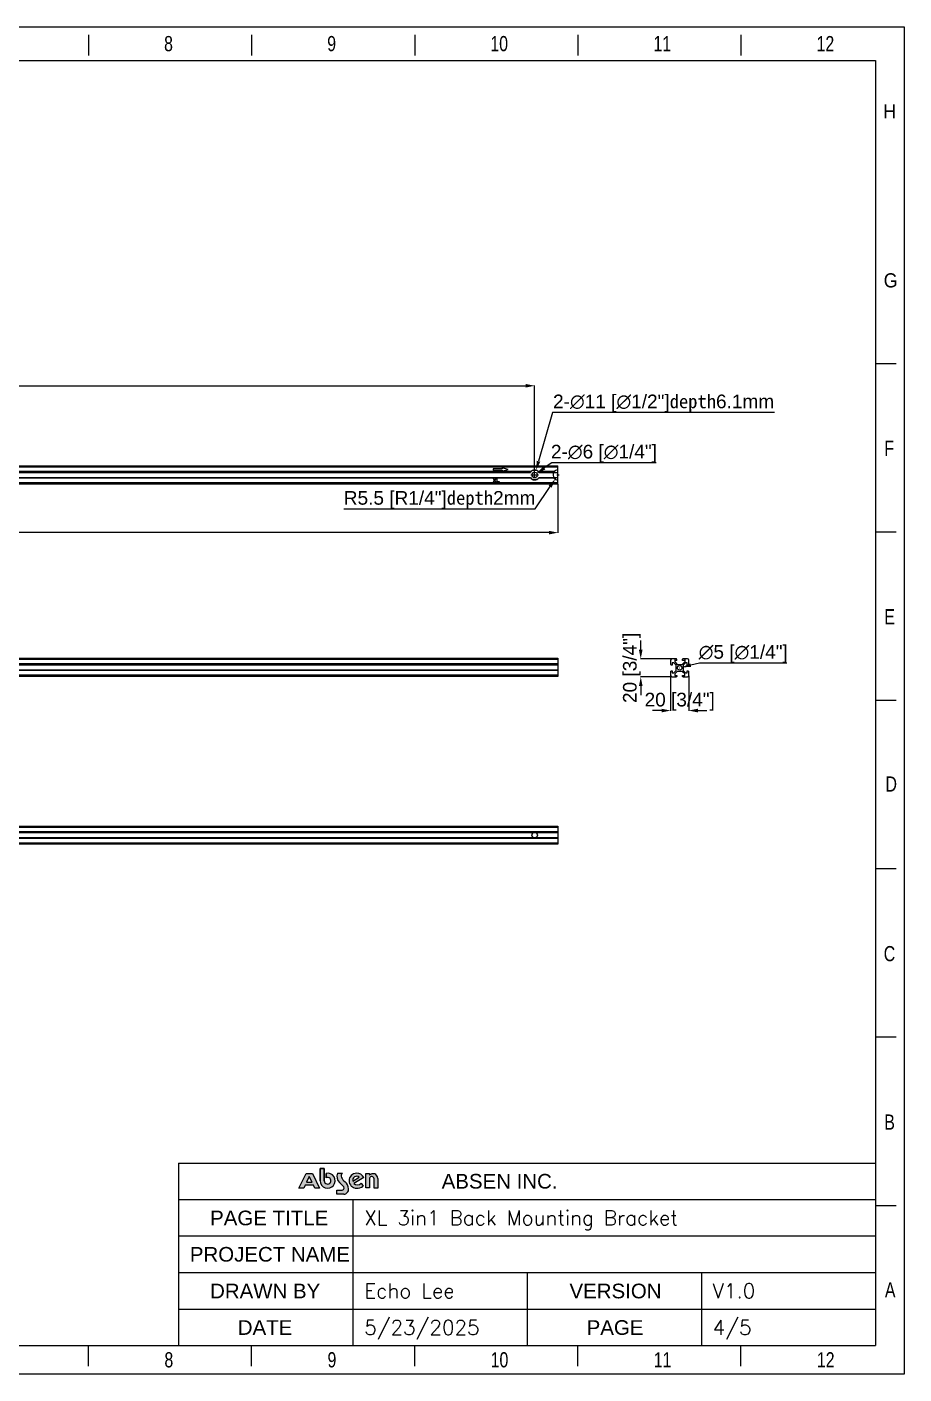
# Model space of a CAD drawing. Header units: millimetres. Extents: x 389 to 17466, y 310 to 5904.
# Drawn here: x 8370 to 9336, y 310 to 1793 of the extents above; entities that cross this region are included whole.
import ezdxf

# ---------------------------------------------------------------- set-up
doc = ezdxf.new("R2010")
doc.units = ezdxf.units.MM
doc.layers.add('DIM', color=4, linetype='Continuous')
doc.layers.add('图框', color=7, linetype='Continuous')
doc.styles.add('CKSTANDARD', font='arial.ttf')
doc.styles.add('Roamns', font='romans.shx')
doc.styles.get("Standard").update_dxf_attribs({"font": 'arial.ttf'})
doc.dimstyles.new('缩小5倍', dxfattribs={"dimtxt": 15, "dimasz": 10, "dimexe": 0.18, "dimexo": 0.0625, "dimgap": 0.09, "dimtad": 1, "dimtoh": 1, "dimdec": 3, "dimzin": 9, "dimdsep": 46, "dimtxsty": 'Standard', "dimblk": '_FILLED', "dimcen": 0.09, "dimclrd": 256, "dimclre": 256, "dimclrt": 256, "dimazin": 2, "dimtfac": 1, "dimtdec": 3, "dimtofl": 0, "dimtmove": 0, "dimatfit": 3, "dimldrblk": '_FILLED', "dimfxl": 1, "dimtolj": 1, "dimtzin": 0, "dimarcsym": 0})

# ---------------------------------------------------------------- blocks, each defined once
blk = doc.blocks.new('A$C7F980674')
at = {"layer": 'DIM'}
h = blk.add_hatch(color=0, dxfattribs=at)
h.paths.add_polyline_path([(7.072382140899999e-05, 14.43823848652391), (17.54018542246194, 49.09321739150072), (32.43710042510065, 49.09321739150072), (48.55284257268067, 14.43823848652391), (37.85417935127042, 14.43823848652391), (34.52331861507264, 21.47508279329122), (15.18332810379797, 21.47508279329122), (11.78696234113886, 14.43823848652391)])
h.paths.add_polyline_path([(24.94748300875654, 41.70518833840833), (18.4432997739641, 28.22933563047082), (31.32622136492865, 28.22933563047082)], flags=16)
h = blk.add_hatch(color=0, dxfattribs=at)
edge = h.paths.add_edge_path()
edge.add_arc((102.73004367057, 13.90886456904809), 4.008224344635951, 268.9921655110325, 361.5919063077861)
edge.add_arc((99.15354010349256, 13.8520860173212), 7.585044519850372, 1.270112135883178, 51.07851824680055)
edge.add_arc((307.8846824545763, 226.7410586670685), 290.5958996836599, 223.1994758205292, 225.4213170999201, ccw=False)
edge.add_arc((110.0181443910987, 42.41204420301801), 20.20419257147762, 160.1829900287513, 226.2534819823607, ccw=False)
edge.add_line((91.01044081093276, 49.26161368391513), (102.8060160324094, 49.26161368391513))
edge.add_arc((108.2666153697937, 42.83305403733538), 8.434721350051746, 130.3455086857447, 201.7414345435993)
edge.add_arc((128.4138673179259, 54.80693761470138), 31.79540957994945, 208.3500157259416, 232.6470193688833)
edge.add_arc((94.72388420018251, 12.01322233724932), 22.67708241663319, 1.6072526751569853, 50.5832628822302, ccw=False)
edge.add_arc((105.8459691270836, 11.59352122360906), 11.59424323095258, -89.35383752252329, 5.224491977119385, ccw=False)
edge.add_line((105.9767223201925, 1.52956708916e-05), (89.85622180037899, 1.52956708916e-05))
edge.add_line((89.85622180037899, 1.52956708916e-05), (89.85622180037899, 9.9012602990897))
edge.add_line((89.85622180037899, 9.9012602990897), (102.6595425193372, 9.9012602990897))
edge = h.paths.add_edge_path()
edge.add_arc((171.7675726878224, 35.99111448746953), 5.592045124112526, 4.242312034283134, 157.3807249757777)
edge.add_line((166.6056627364887, 38.14184792619381), (166.6056627364887, 14.68336624098083))
edge.add_line((166.6056627364887, 14.68336624098083), (158.2999845909944, 14.68336624098083))
edge.add_line((158.2999845909944, 14.68336624098083), (158.2999845909944, 48.98261023246597))
edge.add_line((158.2999845909944, 48.98261023246597), (166.6056627364887, 48.98261023246597))
edge.add_line((166.6056627364887, 48.98261023246597), (166.6056627364887, 44.54051251930104))
edge.add_arc((175.059291137004, 37.22529775423028), 11.17927547709232, 0.8903209452371925, 139.1292395527885, ccw=False)
edge.add_line((186.2372169588634, 37.39900588159253), (186.2372169588634, 14.59949883442459))
edge.add_line((186.2372169588634, 14.59949883442459), (177.3442962794797, 14.59949883442459))
edge.add_line((177.3442962794797, 14.59949883442459), (177.3442962794797, 36.40478422593151))
edge = h.paths.add_edge_path(flags=16)
edge.add_arc((136.4442843357392, 32.77929143981055), 9.435952450654392, 49.48403791523462, 192.8465811329278)
edge.add_line((127.2445240183151, 30.68129030702039), (142.5744439341942, 39.9527384458579))
edge = h.paths.add_edge_path()
edge.add_arc((138.324037688988, 35.05001054707828), 12.98520101557842, 229.4306864689146, 313.987557062781)
edge.add_line((147.3422875163669, 25.70727992560023), (151.5778032950766, 19.0634939338488))
edge.add_arc((136.8676456241519, 38.39878950785715), 24.29490468469704, 268.4242694583239, 307.2636236800371, ccw=False)
edge.add_arc((136.1995790051587, 31.76485599069565), 17.65178410925637, 90, 269.99999999833244, ccw=False)
edge.add_arc((136.9909520029032, 31.53144809733931), 17.90269153484251, 25.559083157673115, 92.53353593303888, ccw=False)
edge.add_line((153.1417016008636, 39.25541415211593), (129.8788853118894, 25.18619552736891))
at = {"layer": '图框'}
h = blk.add_hatch(color=30, dxfattribs=at)
edge = h.paths.add_edge_path(flags=0)
edge.add_line((64.32187787050498, 49.15013919285958), (64.32187787050498, 38.7695952337333))
edge.add_arc((68.06519958705758, 31.86908890660379), 7.850442347056839, -179.99999999998067, 118.47852907585141, ccw=False)
edge.add_line((60.21475723999902, 31.86908890659288), (60.21475723999902, 60.55619218834499))
edge.add_line((60.21475723999902, 60.55619218834545), (50.38336833377252, 60.55619218834545))
edge.add_line((50.38336833377252, 60.55619218834545), (50.38336833377252, 31.86908890659334))
edge.add_arc((68.06519958705758, 31.86908890660379), 17.6818312532899, 180.0000000000095, 462.2222539588729)
at = {"layer": '图框', "color": 7, "linetype": 'Continuous'}
for p, q in [((7.072382140899999e-05, 14.43823848652391), (17.54018542246194, 49.09321739150072)), ((17.54018542246194, 49.09321739150072), (32.43710042510065, 49.09321739150072)), ((24.94748300875654, 41.70518833840833), (18.4432997739641, 28.22933563047082)), ((31.32622136492865, 28.22933563047082), (24.94748300875654, 41.70518833840833)), ((32.43710042510065, 49.09321739150072), (48.55284257268067, 14.43823848652391)), ((91.01044081093276, 49.26161368391513), (102.8060160324094, 49.26161368391513)), ((127.2445240183151, 30.68129030702039), (142.5744439341942, 39.9527384458579)), ((153.1417016008636, 39.25541415211593), (129.8788853118894, 25.18619552736891)), ((158.2999845909944, 48.98261023246597), (166.6056627364887, 48.98261023246597)), ((158.2999845909944, 14.68336624098083), (158.2999845909944, 48.98261023246597)), ((166.6056627364887, 48.98261023246597), (166.6056627364887, 44.54051251930104)), ((166.6056627364887, 38.14184792619381), (166.6056627364887, 14.68336624098083)), ((177.3442962794797, 14.59949883442459), (177.3442962794797, 36.40478422593151)), ((186.2372169588634, 37.39900588159253), (186.2372169588634, 14.59949883442459)), ((11.78696234113886, 14.43823848652391), (7.072382140899999e-05, 14.43823848652391)), ((15.18332810379797, 21.47508279329122), (11.78696234113886, 14.43823848652391)), ((34.52331861507264, 21.47508279329122), (15.18332810379797, 21.47508279329122)), ((18.4432997739641, 28.22933563047082), (31.32622136492865, 28.22933563047082)), ((37.85417935127042, 14.43823848652391), (34.52331861507264, 21.47508279329122)), ((48.55284257268067, 14.43823848652391), (37.85417935127042, 14.43823848652391)), ((89.85622180037899, 9.9012602990897), (102.6595425193372, 9.9012602990897)), ((89.85622180037899, 1.52956708916e-05), (89.85622180037899, 9.9012602990897)), ((105.9767223201925, 1.52956708916e-05), (89.85622180037899, 1.52956708916e-05)), ((147.3422875163669, 25.70727992560023), (151.5778032950766, 19.0634939338488)), ((166.6056627364887, 14.68336624098083), (158.2999845909944, 14.68336624098083)), ((186.2372169588634, 14.59949883442459), (177.3442962794797, 14.59949883442459))]:
    blk.add_line(p, q, dxfattribs=at)
at = {"layer": '图框', "color": 30}
for p, q in [((60.21475723999902, 60.55619218834545), (50.38336833377252, 60.55619218834545)), ((50.38336833377252, 60.55619218834545), (50.38336833377252, 31.86908890659288)), ((60.21475723999902, 31.86908890659288), (60.21475723999902, 60.55619218834545)), ((64.32187787050498, 49.15013919285047), (64.32187787050498, 38.76959523373262))]:
    blk.add_line(p, q, dxfattribs=at)
at = {"layer": '图框', "color": 30, "linetype": 'Continuous'}
for p, q in [((50.38336833377252, 60.55619218834545), (60.21475723999902, 60.55619218834545)), ((50.38336833377252, 31.86908890659288), (50.38336833377252, 60.55619218834545)), ((60.21475723999902, 60.55619218834545), (60.21475723999902, 31.86908890659288)), ((64.32187787050498, 38.76959523373262), (64.32187787050498, 49.15013919285047))]:
    blk.add_line(p, q, dxfattribs=at)
at = {"layer": '图框', "color": 30}
for radius, end in [(17.68183125329058, 102.2222539587313), (7.850442347058727, 118.4785290759734)]:
    blk.add_arc((68.06519958705758, 31.86908890660379), radius, 180, end, dxfattribs=at)
at = {"layer": '图框', "color": 30, "linetype": 'Continuous'}
for radius, end in [(17.68183125329058, 102.2222539587313), (7.850442347058727, 118.4785290759734)]:
    blk.add_arc((68.06519958705758, 31.86908890660379), radius, 180, end, dxfattribs=at)
at = {"layer": '图框', "color": 7, "linetype": 'Continuous'}
for centre, radius, start, end in [((110.0181443910987, 42.41204420301801), 20.20419257147762, 160.1829900287512, 226.2534819823607), ((108.2666153697937, 42.83305403733538), 8.434721350051746, 130.3455086857447, 201.7414345435993), ((128.4138673179259, 54.80693761470138), 31.79540957994945, 208.3500157259416, 232.6470193688833), ((136.1995790051587, 31.76485599069565), 17.65178410925637, 90, 269.9999999983326), ((136.4442843357392, 32.77929143981055), 9.435952450654392, 49.48403791523462, 192.8465811329278), ((136.9909520029032, 31.53144809733931), 17.90269153484251, 25.55908315767311, 92.53353593303889), ((175.059291137004, 37.22529775423028), 11.17927547709232, 0.890320945237155, 139.1292395527885), ((171.7675726878224, 35.99111448746953), 5.592045124112526, 4.242312034283134, 157.3807249757777), ((307.8846824545763, 226.7410586670685), 290.5958996836599, 223.1994758205292, 225.4213170999201), ((102.73004367057, 13.90886456904809), 4.008224344635951, 268.9921655110325, 1.591906307786035), ((99.15354010349256, 13.8520860173212), 7.585044519850372, 1.270112135883178, 51.07851824680055), ((105.8459691270836, 11.59352122360906), 11.59424323095258, 270.6461624774767, 5.224491977119398), ((94.72388420018251, 12.01322233724932), 22.67708241663319, 1.607252675157019, 50.58326288223009), ((138.324037688988, 35.05001054707828), 12.98520101557842, 229.4306864689146, 313.987557062781), ((136.8676456241519, 38.39878950785715), 24.29490468469704, 268.4242694583239, 307.2636236800372)]:
    blk.add_arc(centre, radius, start, end, dxfattribs=at)
blk = doc.blocks.new('standard template')
for p, q in [((22104.21088966171, 30728.1549699337), (22104.21088966171, 30325.40321991846)), ((25275.88092102688, 30728.1549699337), (25275.88092102688, 30325.40321991846)), ((28447.55095239169, 30728.1549699337), (28447.55095239169, 30325.40321991846)), ((31619.22098375725, 30728.1549699337), (31619.22098375725, 30325.40321991846)), ((34790.89101512246, 30728.1549699337), (34790.89101512246, 30325.40321991846)), ((37811.52914023175, 24334.47093845161), (37408.77739021767, 24334.47093845161)), ((37811.52914023175, 21062.11296958276), (37408.77739021767, 21062.11296958276)), ((37811.52914023175, 17789.75500071395), (37408.77739021767, 17789.75500071395)), ((37811.52914023175, 14517.39703184522), (37408.77739021767, 14517.39703184522)), ((37811.52914023175, 11245.03906297615), (37408.77739021767, 11245.03906297615)), ((23856.97153506272, 8795.713564875037), (37408.778564428, 8795.713564875037)), ((23856.97153506272, 8093.130701303396), (37408.778564428, 8093.130701303396)), ((27245.81191601179, 8093.130701303396), (27245.81191601179, 5254.107439613468)), ((37811.52914023175, 7972.681094107501), (37408.77739021767, 7972.681094107501)), ((23856.97153506272, 7383.374122341703), (37408.778564428, 7383.374122341703)), ((23856.97153506272, 6673.618568779083), (37408.778564428, 6673.618568779083)), ((30632.87504974536, 6673.618568779083), (30632.87504974536, 5254.107522819249)), ((34020.82680708668, 6673.618568779084), (34020.82689442195, 5254.107606046864)), ((23856.97153506272, 5963.863516895812), (37408.778564428, 5963.863516895812)), ((456.3043263761064, 5254.106781508859), (37408.77739021767, 5254.107689274438)), ((22104.21088966208, 4851.355031494943), (22104.21088966208, 5254.106781508859)), ((25275.88092102688, 4851.355031494943), (25275.88092102688, 5254.106781508859)), ((28447.55095239169, 4851.355031494943), (28447.55095239169, 5254.106781508859)), ((31619.22098375725, 4851.355031494943), (31619.22098375725, 5254.106781508859)), ((34790.89101512246, 4851.355031494943), (34790.89101512246, 5254.106781508859))]:
    blk.add_line(p, q)
at = {"color": 7}
for p, q in [((23856.97153506272, 8795.713564875037), (23856.97153506272, 5963.862502516924)), ((28855.9334232351, 8795.71354967167), (31733.56329402495, 8795.71354967167)), ((23856.97036085204, 5963.862847771017), (23856.97036085204, 5254.106781508859))]:
    blk.add_line(p, q, dxfattribs=at)
blk.add_lwpolyline([(37962.56104648763, 4700.323125238685), (-97.47932989458059, 4700.323125238685), (-97.47932989458059, 30879.18687618916), (37962.56104648763, 30879.18687618916)], close=True)
blk.add_lwpolyline([(456.3043263761064, 6673.618914033166), (456.3043263761064, 5963.862847771017), (456.3043263761064, 5254.106781508859), (456.3043263761064, 30225.88892618673), (37408.77739021536, 30225.88892618673), (37408.77739021536, 5254.106781508857)], dxfattribs=at)
at = {"color": 0, "xscale": 8.255519999999997, "yscale": 8.255519999999997, "zscale": 8.255519999999997}
blk.add_blockref('A$C7F980674', (26192.34157000923, 8194.850301169268), dxfattribs=at)
at = {"style": 'CKSTANDARD'}
for s, height, width, p in [('8', 294.7531236609044, 0.75, (23574.67840924976, 30407.94328304912)), ('9', 294.7531236609044, 0.75, (26746.34844061533, 30407.94328304912)), ('10', 294.7531236609044, 0.75, (29918.01847198012, 30407.94328304912)), ('11', 294.7531236609044, 0.75, (33089.68850334453, 30407.94328304912)), ('12', 294.7531236609044, 0.75, (36261.35853471048, 30407.94328304912)), ('H', 276.0202481760377, 0.9, (37555.12210834264, 29101.5209753774)), ('G', 276.0202481760377, 0.9, (37566.68859191013, 25816.63964223534)), ('F', 294.7531236609044, 0.75, (37578.25507547724, 22543.32479266037)), ('E', 294.7531236609044, 0.75, (37578.25507547724, 19270.00994308536)), ('D', 294.7531236609044, 0.75, (37601.3880426126, 16019.82806064472)), ('C', 294.7531236609044, 0.75, (37566.68859191013, 12723.38024393472)), ('B', 294.7531236609044, 0.75, (37578.25507547724, 9450.065394360612)), ('A', 294.7531236609044, 0.75, (37589.82155904549, 6188.317028351992)), ('8', 294.7531236609044, 0.75, (23580.77068385195, 4830.398885600231)), ('9', 294.7531236609044, 0.75, (26752.44071521712, 4830.398885600231)), ('10', 294.7531236609044, 0.75, (29924.11074658232, 4830.398885600231)), ('11', 294.7531236609044, 0.75, (33095.7807779475, 4830.398885600231)), ('12', 294.7531236609044, 0.75, (36267.45080931267, 4830.398885600231))]:
    blk.add_text(s, height=height, dxfattribs=dict(at, width=width)).set_placement(p)
at = {"char_height": 284.520887302088, "attachment_point": 1, "style": 'Roamns'}
for s, insert, width in [('{\\fArial|b0|i0|c0|p34;ABSEN INC.}', (28971.93233673383, 8589.519935694101), 3912.014128152973), ('{\\fArial|b0|i0|c0|p34;PAGE TITLE}', (24469.27002041139, 7876.177268086687), 3912.014128152973), ('{\\fArial|b0|i0|c0|p34;PROJECT NAME}', (24075.34686825149, 7170.007803169789), 3305.733494093198), ('{\\fArial|b0|i0|c0|p34;DRAWN BY}', (24469.27002041139, 6456.665135562374), 3912.014128152973), ('{\\fArial|b0|i0|c0|p34;VERSION}', (31457.34323196745, 6456.665135562374), 3912.014128152973), ('{\\fArial|b0|i0|c0|p34;DATE}', (25007.6770378442, 5746.910083679103), 3912.014128152973), ('{\\fArial|b0|i0|c0|p34;PAGE}', (31790.67484066828, 5746.909612582457), 3912.014128152973)]:
    blk.add_mtext(s, dxfattribs=dict(at, insert=insert, width=width))
at = {"style": 'Roamns'}
for tag, p in [('PAGE_NAME', (27465.9633492592, 7593.658508723252)), ('PROJECT_NAME', (27465.9633492592, 6883.902955160633)), ('DRAWN_NAME', (27465.9633492592, 6174.147903277361)), ('VERSION', (34240.97828400169, 6174.147903277361)), ('SELECT_DATA', (27465.9633492592, 5464.391825995019)), ('PAGE_NUMBER', (34240.97828400169, 5464.391992428408))]:
    blk.add_attdef(tag, p, '', height=284.520887302088, dxfattribs=at)
blk = doc.blocks.new('_FILLED')
at = {"color": 0, "linetype": 'ByBlock'}
blk.add_solid([(0, 0), (-1, 0.2), (-1, -0.2)], dxfattribs=at)
blk = doc.blocks.new('*D77')
at = {"lineweight": -2, "transparency": 16777216}
for p, q in [((8948.721813837574, 1368.679515774814), (8933.257902332507, 1314.953232878766)), ((9193.094531223083, 1368.679515774814), (8948.721813837574, 1368.679515774814)), ((8928.88062915851, 1300.057955488996), (8929.060629158512, 1300.057955488996)), ((8928.97062915851, 1299.967955488996), (8928.97062915851, 1300.147955488996))]:
    blk.add_line(p, q, dxfattribs=at)
at = {"layer": 'Defpoints', "color": 0, "transparency": 16777216}
for p in [(8930.491919638378, 1305.343376494003), (8927.449338678642, 1294.772534483987)]:
    blk.add_point(p, dxfattribs=at)
at = {"lineweight": -2, "transparency": 16777216, "xscale": 10, "yscale": 10, "zscale": 10, "rotation": 253.942716748304}
blk.add_blockref('_FILLED', (8930.491919638378, 1305.343376494003), dxfattribs=at)
at = {"lineweight": 5, "transparency": 16777216, "insert": (9070.953172530331, 1378.627974164993), "char_height": 15, "attachment_point": 5}
blk.add_mtext('\\A1;2-∅11 [∅1/2"]{\\fSimSun|b0|i0|c134|p2;depth}6.1mm', dxfattribs=at)
blk = doc.blocks.new('*D78')
at = {"lineweight": -2, "transparency": 16777216}
for p, q in [((8947.71223165211, 1313.390334728349), (8939.563708830425, 1307.593648103694)), ((9062.747661392903, 1313.39033472835), (8947.71223165211, 1313.390334728349)), ((8928.880629158513, 1300.057955488997), (8929.060629158514, 1300.057955488998)), ((8928.970629158513, 1299.967955488998), (8928.970629158513, 1300.147955488998))]:
    blk.add_line(p, q, dxfattribs=at)
at = {"layer": 'Defpoints', "color": 0, "transparency": 16777216}
for p in [(8926.52607230829, 1298.318949498956), (8931.415186008739, 1301.796961479039)]:
    blk.add_point(p, dxfattribs=at)
at = {"lineweight": -2, "transparency": 16777216, "xscale": 10, "yscale": 10, "zscale": 10, "rotation": 215.4272414964148}
blk.add_blockref('_FILLED', (8931.415186008739, 1301.796961479039), dxfattribs=at)
at = {"lineweight": 5, "transparency": 16777216, "insert": (9005.274946522506, 1323.338793118525), "char_height": 15, "attachment_point": 5}
blk.add_mtext('\\A1;2-∅6 [∅1/4"]', dxfattribs=at)
blk = doc.blocks.new('*D80')
at = {"lineweight": -2, "transparency": 16777216}
for p, q in [((7550.97062508508, 1300.03045548886), (7550.964215265471, 1398.171915730322)), ((7560.964227000311, 1397.992568851169), (8918.964227034394, 1398.081262610245)), ((8928.970625076507, 1300.120455488862), (8928.964215256896, 1398.261915730324))]:
    blk.add_line(p, q, dxfattribs=at)
at = {"layer": 'Defpoints', "color": 0, "transparency": 16777216}
for p in [(8928.964227013064, 1398.081915730708), (7550.970629167084, 1299.967955488994), (8928.970629158508, 1300.057955488995)]:
    blk.add_point(p, dxfattribs=at)
at = {"lineweight": -2, "transparency": 16777216, "xscale": 10, "yscale": 10, "zscale": 10}
for p, rotation in [((7550.964227021639, 1397.991915730706), 180.0037421046074), ((8928.964227013064, 1398.081915730708), 0.003742104607400192)]:
    blk.add_blockref('_FILLED', p, dxfattribs=dict(at, rotation=rotation))
at = {"lineweight": 5, "transparency": 16777216, "insert": (8229.822387034605, 1407.836348865239), "char_height": 15, "attachment_point": 5, "rotation": 0.0037421046074001918}
blk.add_mtext('\\A1;1378 [4\'-6 1/4"]', dxfattribs=at)
blk = doc.blocks.new('*D82')
at = {"lineweight": -2, "transparency": 16777216}
for p, q in [((8954.580629163669, 1299.966342281248), (8954.760629163668, 1299.966342281248)), ((8954.67062916367, 1299.876342281249), (8954.67062916367, 1300.056342281248)), ((8929.678043089449, 1262.640825542516), (8946.046777050638, 1287.08693334608)), ((8718.958122429727, 1262.640825542517), (8929.678043089449, 1262.640825542516))]:
    blk.add_line(p, q, dxfattribs=at)
blk.add_arc((8954.67062916367, 1299.966342281248), 5.499999993120582, 90.65108840437213, 238.0694846848465, dxfattribs=at)
at = {"layer": 'Defpoints', "color": 0, "transparency": 16777216}
for p in [(8951.610552609902, 1295.396229436973), (8954.67062916367, 1299.966342281248)]:
    blk.add_point(p, dxfattribs=at)
at = {"lineweight": -2, "transparency": 16777216, "xscale": 10, "yscale": 10, "zscale": 10, "rotation": 56.19435008025746}
blk.add_blockref('_FILLED', (8951.610552609902, 1295.396229436973), dxfattribs=at)
at = {"lineweight": 5, "transparency": 16777216, "insert": (8824.273082759588, 1272.440921040471), "char_height": 15, "attachment_point": 5}
blk.add_mtext('\\A1;R5.5 [R1/4"]{\\fSimSun|b0|i0|c134|p2;depth}2mm', dxfattribs=at)
blk = doc.blocks.new('*D83')
at = {"lineweight": -2, "transparency": 16777216}
for p, q in [((7533.170629167078, 1289.903842281486), (7533.170629167078, 1236.231065664719)), ((8954.670629166869, 1289.903842281486), (8954.670629166869, 1236.231065664719)), ((8944.670629166869, 1236.411065664719), (7543.170629167078, 1236.411065664719))]:
    blk.add_line(p, q, dxfattribs=at)
at = {"layer": 'Defpoints', "color": 0, "transparency": 16777216}
for p in [(7533.170629167078, 1289.966342281486), (8954.670629166869, 1289.966342281486), (7533.170629167078, 1236.411065664719)]:
    blk.add_point(p, dxfattribs=at)
at = {"lineweight": -2, "transparency": 16777216, "xscale": 10, "yscale": 10, "zscale": 10, "rotation": 180}
blk.add_blockref('_FILLED', (7533.170629167078, 1236.411065664719), dxfattribs=at)
at = {"lineweight": -2, "transparency": 16777216, "xscale": 10, "yscale": 10, "zscale": 10}
blk.add_blockref('_FILLED', (8954.670629166869, 1236.411065664719), dxfattribs=at)
at = {"lineweight": 5, "transparency": 16777216, "insert": (8243.920629166974, 1246.113957888457), "char_height": 15, "attachment_point": 5}
blk.add_mtext('\\A1;1421.5±0.15 [4\'-8"±0"]', dxfattribs=at)
blk = doc.blocks.new('*D74')
at = {"lineweight": -2, "transparency": 16777216}
for p, q in [((9078.706553883567, 1078.992678284162), (9078.706553883567, 1040.41304182985)), ((9098.706553883567, 1078.992678284162), (9098.706553883567, 1040.41304182985)), ((9068.706553883567, 1040.59304182985), (9058.706553883567, 1040.59304182985)), ((9108.706553883567, 1040.59304182985), (9118.706553883567, 1040.59304182985))]:
    blk.add_line(p, q, dxfattribs=at)
at = {"layer": 'Defpoints', "color": 0, "transparency": 16777216}
for p in [(9078.706553883567, 1079.055178284162), (9098.706553883567, 1079.055178284162), (9078.706553883567, 1040.59304182985)]:
    blk.add_point(p, dxfattribs=at)
at = {"lineweight": -2, "transparency": 16777216, "xscale": 10, "yscale": 10, "zscale": 10}
blk.add_blockref('_FILLED', (9078.706553883567, 1040.59304182985), dxfattribs=at)
at = {"lineweight": -2, "transparency": 16777216, "xscale": 10, "yscale": 10, "zscale": 10, "rotation": 180}
blk.add_blockref('_FILLED', (9098.706553883567, 1040.59304182985), dxfattribs=at)
at = {"lineweight": 5, "transparency": 16777216, "insert": (9088.706553883567, 1050.393137327803), "char_height": 15, "attachment_point": 5}
blk.add_mtext('\\A1;20 [3/4"]', dxfattribs=at)
blk = doc.blocks.new('*D75')
at = {"lineweight": -2, "transparency": 16777216}
for p, q in [((9045.81352721038, 1107.555178280414), (9045.81352721038, 1117.555178280414)), ((9080.04405387097, 1097.555178280414), (9045.633527210379, 1097.555178280414)), ((9080.04405387097, 1077.555178280414), (9045.633527210379, 1077.555178280414)), ((9045.81352721038, 1067.555178280414), (9045.81352721038, 1057.555178280414))]:
    blk.add_line(p, q, dxfattribs=at)
at = {"layer": 'Defpoints', "color": 0, "transparency": 16777216}
for p in [(9045.81352721038, 1097.555178280414), (9080.10655387097, 1097.555178280414), (9080.10655387097, 1077.555178280414)]:
    blk.add_point(p, dxfattribs=at)
at = {"lineweight": -2, "transparency": 16777216, "xscale": 10, "yscale": 10, "zscale": 10}
for p, rotation in [((9045.81352721038, 1097.555178280414), 270), ((9045.81352721038, 1077.555178280414), 90)]:
    blk.add_blockref('_FILLED', p, dxfattribs=dict(at, rotation=rotation))
at = {"lineweight": 5, "transparency": 16777216, "insert": (9036.013431712423, 1087.555178280411), "char_height": 15, "attachment_point": 5, "rotation": 90}
blk.add_mtext('\\A1;20 [3/4"]', dxfattribs=at)
blk = doc.blocks.new('*D76')
at = {"lineweight": -2, "transparency": 16777216}
for p, q in [((9088.616553875825, 1087.555178283352), (9088.796553875825, 1087.555178283352)), ((9088.706553875825, 1087.465178283352), (9088.706553875825, 1087.645178283352)), ((9110.552542846806, 1092.940599842058), (9100.843214410323, 1090.547079148083)), ((9206.720305466177, 1092.940599842057), (9110.552542846806, 1092.940599842058))]:
    blk.add_line(p, q, dxfattribs=at)
at = {"layer": 'Defpoints', "color": 0, "transparency": 16777216}
for p in [(9086.27922177781, 1086.956798112596), (9091.133885973839, 1088.153558454107)]:
    blk.add_point(p, dxfattribs=at)
at = {"lineweight": -2, "transparency": 16777216, "xscale": 10, "yscale": 10, "zscale": 10, "rotation": 193.8483021404734}
blk.add_blockref('_FILLED', (9091.133885973839, 1088.153558454107), dxfattribs=at)
at = {"lineweight": 5, "transparency": 16777216, "insert": (9158.68142415649, 1102.889058232234), "char_height": 15, "attachment_point": 5}
blk.add_mtext('\\A1;∅5 [∅1/4"]', dxfattribs=at)

msp = doc.modelspace()

# ---------------------------------------------------------------- linework, layer by layer
at = {"color": 30, "linetype": 'Continuous', "true_color": 0xf26722}
for p, q in [((7533.170629167078, 1309.966342281414), (8954.670629166869, 1309.966342281414)), ((8954.670629166869, 1308.466342281661), (7533.170629167078, 1308.466342281661)), ((8883.139540253842, 1306.666342281221), (8883.139540253842, 1305.16634228148)), ((8893.139540253804, 1306.666342281221), (8883.139540253842, 1306.666342281221)), ((8883.139540253842, 1305.16634228148), (8893.139540253804, 1305.16634228148)), ((8893.139540253804, 1307.666342281469), (8893.139540253804, 1306.666342281221)), ((8899.67062916709, 1305.916342281341), (8893.139540253804, 1307.666342281469)), ((8893.139540253804, 1304.166342281221), (8899.67062916709, 1305.916342281341)), ((8893.139540253804, 1305.16634228148), (8893.139540253804, 1304.166342281221)), ((8931.345887186779, 1304.927002453451), (8926.595371147445, 1304.927002453451)), ((8954.670629166869, 1289.966342281486), (8954.670629166869, 1309.966342281414)), ((7533.170629167078, 1291.466342281224), (8954.670629166869, 1291.466342281224)), ((7555.681059013412, 1302.805682109489), (8924.260199320464, 1302.805682109489)), ((7555.681059013412, 1297.127002453404), (8924.260199320464, 1297.127002453404)), ((8924.81250458936, 1303.566342281718), (7579.828753744345, 1303.566342281718)), ((8924.81250458936, 1296.366342281189), (7579.828753744345, 1296.366342281189)), ((8924.42750249043, 1303.066342281587), (7580.213755843275, 1303.066342281587)), ((8924.42750249043, 1296.866342281306), (7580.213755843275, 1296.866342281306)), ((8883.139540253842, 1295.966342281715), (8884.556206880752, 1294.008895467641)), ((8883.63954025397, 1295.966342281715), (8883.139540253842, 1295.966342281715)), ((8884.556206880752, 1294.008895467641), (8883.139540253842, 1291.966342281355)), ((8883.139540253842, 1291.966342281355), (8883.63954025397, 1291.966342281355)), ((8884.806206880496, 1294.349320958996), (8883.63954025397, 1295.966342281715)), ((8883.63954025397, 1291.966342281355), (8884.806206880496, 1293.583363603438)), ((8885.972873507662, 1295.966342281715), (8884.806206880496, 1294.349320958996)), ((8884.806206880496, 1293.583363603438), (8885.972873507662, 1291.966342281355)), ((8885.056206880876, 1294.008895467641), (8886.472873507786, 1295.966342281715)), ((8886.472873507786, 1291.966342281355), (8885.056206880876, 1294.008895467641)), ((8886.472873507786, 1295.966342281715), (8885.972873507662, 1295.966342281715)), ((8885.972873507662, 1291.966342281355), (8886.472873507786, 1291.966342281355)), ((8887.139540253573, 1295.966342281715), (8887.139540253573, 1291.966342281355)), ((8887.639540253696, 1295.966342281715), (8887.139540253573, 1295.966342281715)), ((8887.139540253573, 1291.966342281355), (8890.139540253687, 1291.966342281355)), ((8887.639540253696, 1292.476980578083), (8887.639540253696, 1295.966342281715)), ((8890.139540253687, 1292.476980578083), (8887.639540253696, 1292.476980578083)), ((8890.139540253687, 1291.966342281355), (8890.139540253687, 1292.476980578083)), ((8931.345887186779, 1295.005682109438), (8926.595371147445, 1295.005682109438)), ((8950.512504589433, 1303.566342281718), (8933.12875374423, 1303.566342281718)), ((8950.512504589433, 1296.366342281189), (8933.12875374423, 1296.366342281189)), ((8950.127502490506, 1303.066342281587), (8933.513755843795, 1303.066342281587)), ((8950.127502490506, 1296.866342281306), (8933.513755843795, 1296.866342281306)), ((8933.68105901376, 1302.805682109489), (8954.670629166869, 1302.805682109489)), ((8933.68105901376, 1297.127002453404), (8954.670629166869, 1297.127002453404)), ((8954.670629166869, 1289.966342281486), (7533.170629167078, 1289.966342281486)), ((7533.170629167078, 1098.268830526935), (8954.670629166869, 1098.268830526935)), ((8954.670629166869, 1098.268830526935), (8954.670629166869, 1078.268830527007)), ((8954.670629166869, 1096.768830527186), (7533.170629167078, 1096.768830527186)), ((8954.670629166869, 1091.868830527231), (7533.170629167078, 1091.868830527231)), ((8954.670629166869, 1091.368830527111), (7533.170629167078, 1091.368830527111)), ((7533.170629167078, 1091.108170355639), (8954.670629166869, 1091.108170355639)), ((7533.170629167078, 1085.429490698929), (8954.670629166869, 1085.429490698929)), ((8954.670629166869, 1085.168830527456), (7533.170629167078, 1085.168830527456)), ((8954.670629166869, 1084.66883052734), (7533.170629167078, 1084.66883052734)), ((7533.170629167078, 1079.768830527375), (8954.670629166869, 1079.768830527375)), ((8954.670629166869, 1078.268830527007), (7533.170629167078, 1078.268830527007)), ((7533.170629167078, 913.518297980221), (8954.670629166869, 913.518297980221)), ((8954.670629166869, 912.0182979804792), (7533.170629167078, 912.0182979804792)), ((8954.670629166869, 907.1182979805178), (7533.170629167078, 907.1182979805178)), ((8954.670629166869, 906.6182979803978), (7533.170629167078, 906.6182979803978)), ((7551.939210263317, 906.3576378089253), (8928.002048070557, 906.3576378089253)), ((8929.939210263028, 906.3576378089253), (8954.670629166869, 906.3576378089253)), ((8954.670629166869, 913.518297980221), (8954.670629166869, 893.5182979802937)), ((8954.670629166869, 900.4182979807426), (7533.170629167078, 900.4182979807426)), ((8954.670629166869, 899.9182979806262), (7533.170629167078, 899.9182979806262)), ((7533.170629167078, 895.0182979806721), (8954.670629166869, 895.0182979806721)), ((8954.670629166869, 893.5182979802937), (7533.170629167078, 893.5182979802937)), ((7551.939210263317, 900.678958152215), (8928.002048070557, 900.678958152215)), ((8929.939210263028, 900.678958152215), (8954.670629166869, 900.678958152215))]:
    msp.add_line(p, q, dxfattribs=at)
at = {"color": 6, "lineweight": 5}
for p, q in [((8924.645298595848, 1300.056342284933), (8933.295959721172, 1300.056342284933)), ((8928.970629263875, 1298.168617059964), (8928.970629263875, 1301.944067509903)), ((8953.5524678288, 1299.966342281253), (8955.788790498533, 1299.966342281253)), ((8954.670629163666, 1297.908084117467), (8954.670629163666, 1302.02460044504))]:
    msp.add_line(p, q, dxfattribs=at)
at = {"color": 7, "linetype": 'Continuous'}
for p, q in [((9085.106553876192, 1097.555178283311), (9080.206553876236, 1097.555178283311)), ((9083.20655387635, 1097.555178283311), (9083.20655387635, 1094.11583845511)), ((9085.106553876192, 1097.055178283809), (9085.106553876192, 1097.555178283311)), ((9097.206553876043, 1097.555178283311), (9092.306553876086, 1097.555178283311)), ((9092.306553876086, 1097.055178283809), (9092.306553876086, 1097.555178283311)), ((9094.206553875927, 1097.555178283311), (9094.206553875927, 1094.11583845511)), ((9078.706553875862, 1096.055178283562), (9078.706553875862, 1091.155178283608)), ((9079.206553875989, 1091.155178283608), (9078.706553875862, 1091.155178283608)), ((9078.706553875862, 1083.955178283716), (9079.206553875989, 1083.955178283716)), ((9078.706553875862, 1083.955178283716), (9078.706553875862, 1079.055178283751)), ((9079.206553875989, 1090.655178283488), (9079.206553875989, 1091.155178283608)), ((9080.50655387631, 1090.655178283488), (9079.206553875989, 1090.655178283488)), ((9079.206553875989, 1084.455178283833), (9080.50655387631, 1084.455178283833)), ((9079.206553875989, 1083.955178283716), (9079.206553875989, 1084.455178283833)), ((9082.145893704053, 1093.055178283449), (9080.50655387631, 1093.055178283449)), ((9080.50655387631, 1093.055178283449), (9080.50655387631, 1090.655178283488)), ((9080.50655387631, 1084.455178283833), (9080.50655387631, 1082.055178283875)), ((9084.806553876118, 1090.394518112015), (9082.145893704053, 1093.055178283449)), ((9082.145893704053, 1082.055178283875), (9084.806553876118, 1084.715838455305)), ((9085.60655387632, 1095.75517828349), (9083.20655387635, 1095.75517828349)), ((9083.20655387635, 1094.11583845511), (9085.867214047781, 1091.45517828368)), ((9085.867214047781, 1083.655178283644), (9083.20655387635, 1080.994518111577)), ((9084.806553876118, 1084.715838455305), (9084.806553876118, 1090.394518112015)), ((9085.60655387632, 1097.055178283809), (9085.106553876192, 1097.055178283809)), ((9085.60655387632, 1095.75517828349), (9085.60655387632, 1097.055178283809)), ((9085.867214047781, 1091.45517828368), (9091.545893704495, 1091.45517828368)), ((9091.545893704495, 1083.655178283644), (9085.867214047781, 1083.655178283644)), ((9091.545893704495, 1091.45517828368), (9094.206553875927, 1094.11583845511)), ((9094.206553875927, 1080.994518111577), (9091.545893704495, 1083.655178283644)), ((9092.306553876086, 1097.055178283809), (9091.806553875962, 1097.055178283809)), ((9091.806553875962, 1095.75517828349), (9091.806553875962, 1097.055178283809)), ((9094.206553875927, 1095.75517828349), (9091.806553875962, 1095.75517828349)), ((9095.267214047593, 1093.055178283449), (9092.606553876161, 1090.394518112015)), ((9092.606553876161, 1090.394518112015), (9092.606553876161, 1084.715838455305)), ((9092.606553876161, 1084.715838455305), (9095.267214047593, 1082.055178283875)), ((9096.906553875966, 1093.055178283449), (9095.267214047593, 1093.055178283449)), ((9096.906553875966, 1090.655178283488), (9096.906553875966, 1093.055178283449)), ((9098.206553876293, 1090.655178283488), (9096.906553875966, 1090.655178283488)), ((9096.906553875966, 1082.055178283875), (9096.906553875966, 1084.455178283833)), ((9096.906553875966, 1084.455178283833), (9098.206553876293, 1084.455178283833)), ((9098.206553876293, 1091.155178283608), (9098.206553876293, 1090.655178283488)), ((9098.706553875783, 1091.155178283608), (9098.206553876293, 1091.155178283608)), ((9098.206553876293, 1084.455178283833), (9098.206553876293, 1083.955178283716)), ((9098.206553876293, 1083.955178283716), (9098.706553875783, 1083.955178283716)), ((9098.706553875783, 1091.155178283608), (9098.706553875783, 1096.055178283562)), ((9098.706553875783, 1079.055178283751), (9098.706553875783, 1083.955178283716)), ((9080.206553876236, 1077.555178283384), (9085.106553876192, 1077.555178283384)), ((9080.50655387631, 1082.055178283875), (9082.145893704053, 1082.055178283875)), ((9083.20655387635, 1080.994518111577), (9083.20655387635, 1079.355178283841)), ((9083.20655387635, 1079.355178283841), (9085.60655387632, 1079.355178283841)), ((9085.106553876192, 1078.055178283504), (9085.106553876192, 1077.555178283384)), ((9085.60655387632, 1078.055178283504), (9085.106553876192, 1078.055178283504)), ((9085.60655387632, 1079.355178283841), (9085.60655387632, 1078.055178283504)), ((9091.806553875962, 1078.055178283504), (9091.806553875962, 1079.355178283841)), ((9091.806553875962, 1079.355178283841), (9094.206553875927, 1079.355178283841)), ((9092.306553876086, 1078.055178283504), (9091.806553875962, 1078.055178283504)), ((9092.306553876086, 1077.555178283384), (9092.306553876086, 1078.055178283504)), ((9092.306553876086, 1077.555178283384), (9097.206553876043, 1077.555178283384)), ((9094.206553875927, 1079.355178283841), (9094.206553875927, 1080.994518111577)), ((9095.267214047593, 1082.055178283875), (9096.906553875966, 1082.055178283875))]:
    msp.add_line(p, q, dxfattribs=at)
at = {"color": 30, "linetype": 'Continuous', "true_color": 0xf26722}
for centre in [(8928.970629166792, 1299.96634228145), (8928.970629166792, 903.5182979802573)]:
    msp.add_circle(centre, 3.000000000115, dxfattribs=at)
at = {"color": 7, "linetype": 'Continuous'}
msp.add_circle((9088.706553875822, 1087.555178283347), 2.49999999999, dxfattribs=at)
at = {"color": 30, "linetype": 'Continuous', "true_color": 0xf26722}
for centre, start, end in [((8928.970629166792, 1299.96634228145), 31.0806155648867, 145.6923485441761), ((8954.670629166869, 1299.96634228145), 90, 145.6923485441761), ((8928.970629166792, 1299.96634228145), 211.0806155648867, 325.692348544176), ((8954.670629166869, 1299.96634228145), 214.307651455824, 270)]:
    msp.add_arc(centre, 5.500000000105, start, end, dxfattribs=at)
at = {"color": 7, "linetype": 'Continuous'}
for centre, start, end in [((9080.206553876236, 1096.055178283562), 90.00000000010422, 179.9999999997916), ((9097.206553876043, 1096.055178283562), 2.08440831604393e-10, 89.99999999989578), ((9080.206553876236, 1079.055178283751), 180.0000000002084, 270), ((9097.206553876043, 1079.055178283751), 270, 359.9999999997916)]:
    msp.add_arc(centre, 1.49999999974, start, end, dxfattribs=at)

# ---------------------------------------------------------------- block references
at = {"transparency": 33554595}
ref = msp.add_blockref('standard template', (7185.599982608879, 44.05988649594718), dxfattribs=dict(at, xscale=0.05664017026542623, yscale=0.05664017026542623, zscale=0.05664017026542623))
ref.add_attrib('PAGE_NAME', 'XL 3in1 Back Mounting Bracket', (8741.276823214861, 474.1659973675336), dxfattribs={"height": 16.11531150086041, "style": 'Roamns'})
ref.add_attrib('DRAWN_NAME', 'Echo Lee', (8741.276823214861, 393.7646749815007), dxfattribs={"height": 16.11531150086041, "style": 'Roamns'})
ref.add_attrib('SELECT_DATA', '5/23/2025', (8741.276823214861, 353.5639699173063), dxfattribs={"height": 16.11531150086041, "style": 'Roamns'})
ref.add_attrib('VERSION', 'V1.0', (9125.014822669493, 393.7646749815007), dxfattribs={"height": 16.11531150086041, "style": 'Roamns'})
ref.add_attrib('PAGE_NUMBER', '4/5', (9125.014822669493, 353.5639793441221), dxfattribs={"height": 16.11531150086041, "style": 'Roamns'})

# ---------------------------------------------------------------- dimensions: what is measured, and where the dimension line sits
at = {"color": 6, "lineweight": 5}
for base, p1, p2, angle, picture, middle, dimtype in [((8928.964227013064, 1398.081915730708), (7550.970629167083, 1299.967955488993), (8928.97062915851, 1300.057955488995), 0.003742104607394712, '*D80', (8229.823027098895, 1398.036253388187), 161), ((9045.81352721038, 1097.555178280414), (9080.106553870966, 1077.555178280413), (9080.106553870966, 1097.555178280413), 270, '*D75', (9045.813527210377, 1087.555178280411), 160), ((9078.706553883567, 1040.59304182985), (9098.706553883567, 1079.055178284162), (9078.706553883567, 1079.055178284162), 180, '*D74', (9088.706553883567, 1040.59304182985), 160)]:
    dim = msp.add_linear_dim(base=base, p1=p1, p2=p2, angle=angle, dimstyle='缩小5倍', dxfattribs=at)
    dim.commit()
    dim.dimension.update_dxf_attribs({"geometry": picture, "text_midpoint": middle, "dimtype": dimtype})
dim = msp.add_diameter_dim_2p(p1=(8927.449338678642, 1294.772534483987), p2=(8930.491919638378, 1305.343376494003), text='2-<>{\\fSimSun|b0|i0|c134|p2;depth}6.1mm', dimstyle='缩小5倍', dxfattribs=at)
dim.commit()
dim.dimension.update_dxf_attribs({"geometry": '*D77', "text_midpoint": (9070.953172530331, 1368.679515774815), "dimtype": 163})
dim = msp.add_diameter_dim_2p(p1=(8926.52607230829, 1298.318949498956), p2=(8931.415186008739, 1301.796961479039), text='2-<>', dimstyle='缩小5倍', dxfattribs=at)
dim.commit()
dim.dimension.update_dxf_attribs({"geometry": '*D78', "text_midpoint": (9005.274946522506, 1323.338793118525)})
dim = msp.add_radius_dim(center=(8954.67062916367, 1299.966342281248), mpoint=(8951.610552609902, 1295.396229436973), text='<>{\\fSimSun|b0|i0|c134|p2;depth}2mm', dimstyle='缩小5倍', dxfattribs=at)
dim.commit()
dim.dimension.update_dxf_attribs({"geometry": '*D82', "text_midpoint": (8824.273082759588, 1272.440921040471)})
dim = msp.add_linear_dim(base=(7533.170629167078, 1236.411065664719), p1=(8954.670629166869, 1289.966342281486), p2=(7533.170629167078, 1289.966342281486), angle=180, dimstyle='缩小5倍', override={"dimtol": 1, "dimtp": 0.15, "dimtm": 0.15, "dimtzin": 8}, dxfattribs=at)
dim.commit()
dim.dimension.update_dxf_attribs({"geometry": '*D83', "text_midpoint": (8243.920629166974, 1236.411065664719), "dimtype": 160})
dim = msp.add_diameter_dim_2p(p1=(9086.27922177781, 1086.956798112596), p2=(9091.133885973839, 1088.153558454107), dimstyle='缩小5倍', dxfattribs=at)
dim.commit()
dim.dimension.update_dxf_attribs({"geometry": '*D76', "text_midpoint": (9158.68142415649, 1102.889058232234)})

doc.saveas('drawing.dxf')
